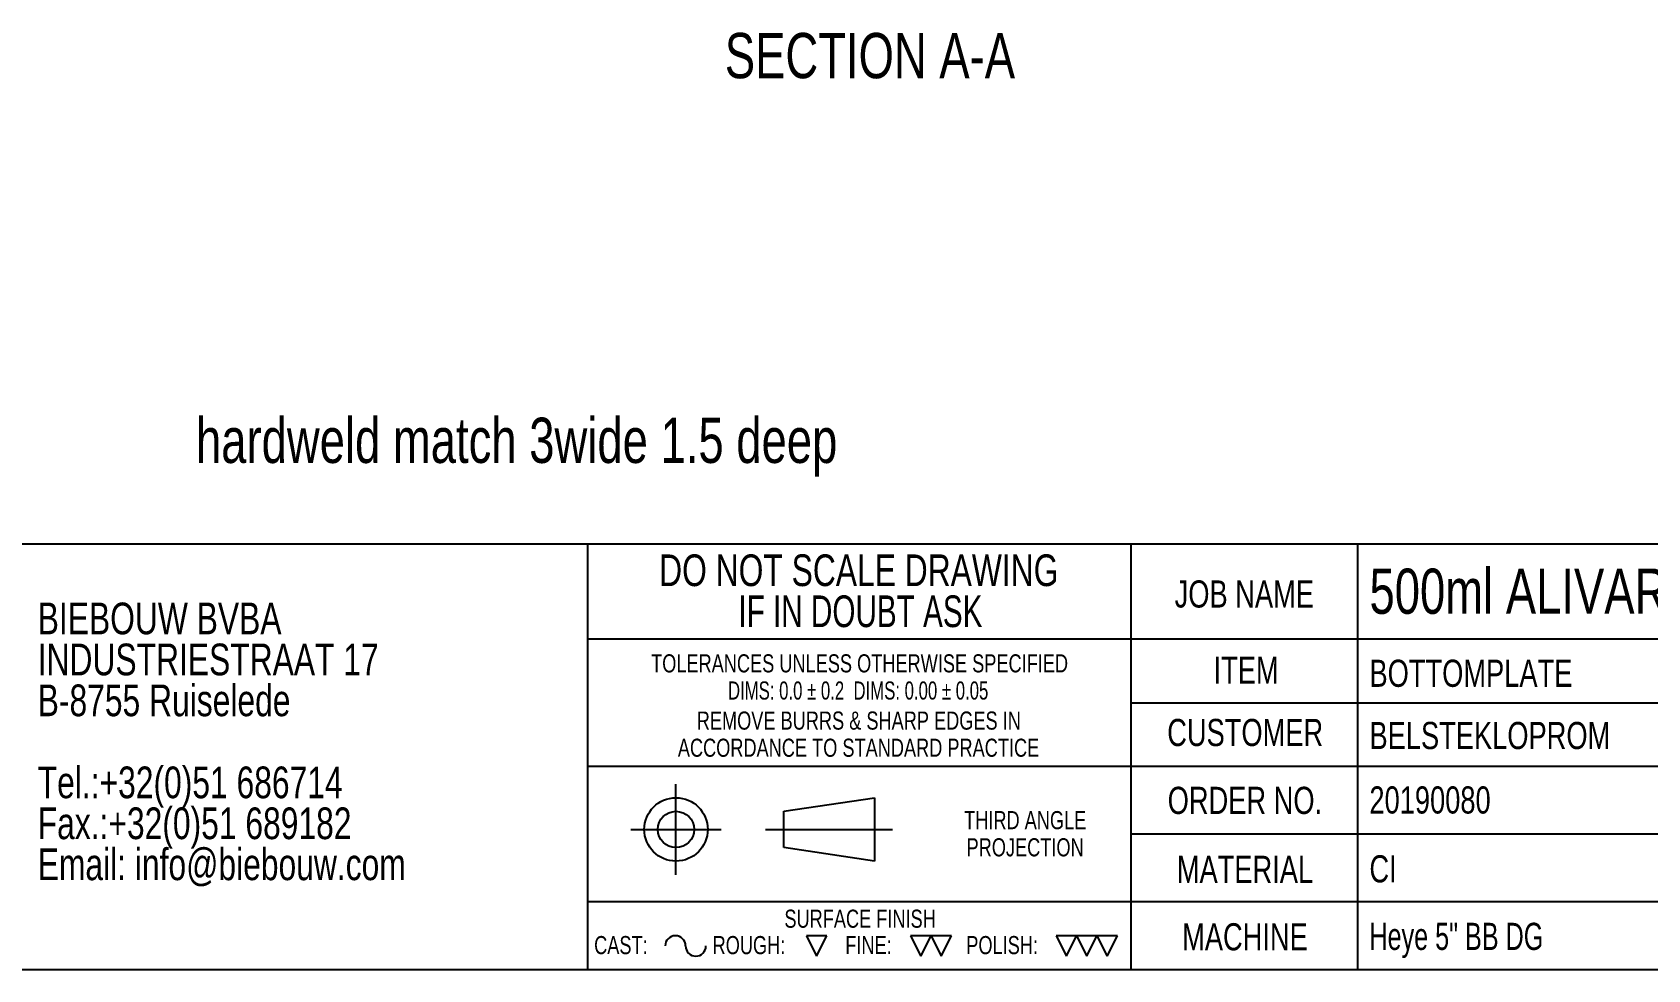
# Model space of a CAD drawing. Header units: millimetres. Extents: x 8 to 3888, y -9869 to 412.
# Drawn here: x 211.7 to 390, y 8 to 111.6 of the extents above; entities that cross this region are included whole.
import ezdxf

# ---------------------------------------------------------------- set-up
doc = ezdxf.new("R2010")
doc.units = ezdxf.units.MM
doc.layers.add('OUTLINE', color=7, linetype='Continuous', lineweight=25)
doc.layers.add('TEXT', color=2, linetype='Continuous')
doc.styles.add('SLDTEXTSTYLE0', font='TXT', dxfattribs={"width": 0.75})
doc.styles.add('SLDTEXTSTYLE1', font='TXT', dxfattribs={"width": 0.691176})
doc.styles.add('SLDTEXTSTYLE2', font='TXT', dxfattribs={"width": 0.7})
doc.styles.add('SLDTEXTSTYLE3', font='TXT', dxfattribs={"width": 0.692308})

# ---------------------------------------------------------------- blocks, each defined once
blk = doc.blocks.new('SW_NOTE_0')
at = {"layer": 'TEXT', "color": 0, "char_height": 3.5, "attachment_point": 1, "style": 'SLDTEXTSTYLE0'}
for s, insert in [('BIEBOUW BVBA', (0, 4.5)), ('INDUSTRIESTRAAT 17', (0, -0.03)), ('B-8755 Ruiselede', (0, -4.55)), ('Tel.:+32(0)51 686714', (0, -13.61)), ('Fax.:+32(0)51 689182', (0, -18.13)), ('Email: info@biebouw.com', (0, -22.66))]:
    blk.add_mtext(s, dxfattribs=dict(at, insert=insert))
blk = doc.blocks.new('SW_NOTE_0_1')
at = {"layer": 'TEXT', "color": 0, "char_height": 2, "attachment_point": 2, "style": 'SLDTEXTSTYLE0'}
for s, insert in [('THIRD ANGLE', (8.34, 2.57)), ('PROJECTION', (8.33, -0.43))]:
    blk.add_mtext(s, dxfattribs=dict(at, insert=insert))
blk = doc.blocks.new('SW_NOTE_0_2')
at = {"layer": 'TEXT', "color": 0, "char_height": 2, "attachment_point": 2, "style": 'SLDTEXTSTYLE0'}
for s, insert in [('REMOVE BURRS & SHARP EDGES IN', (21.78, 2.57)), ('ACCORDANCE TO STANDARD PRACTICE', (21.75, -0.43))]:
    blk.add_mtext(s, dxfattribs=dict(at, insert=insert))
blk = doc.blocks.new('SW_NOTE_0_3')
at = {"layer": 'TEXT', "color": 0, "char_height": 2, "attachment_point": 2}
for s, insert, style in [('TOLERANCES UNLESS OTHERWISE SPECIFIED', (27.09, 2.57), 'SLDTEXTSTYLE0'), ('DIMS: 0.0 ± 0.2  DIMS: 0.00 ± 0.05', (26.93, -0.43), 'SLDTEXTSTYLE1')]:
    blk.add_mtext(s, dxfattribs=dict(at, insert=insert, style=style))
blk = doc.blocks.new('SW_NOTE_0_4')
at = {"layer": 'TEXT', "color": 0, "char_height": 3.5, "attachment_point": 2}
for s, insert, style in [('DO NOT SCALE DRAWING', (28.71, 4.5), 'SLDTEXTSTYLE0'), ('IF IN DOUBT ASK', (28.89, -0.03), 'SLDTEXTSTYLE2')]:
    blk.add_mtext(s, dxfattribs=dict(at, insert=insert, style=style))

msp = doc.modelspace()

# ---------------------------------------------------------------- linework, layer by layer
at = {"layer": 'OUTLINE'}
for p, q in [((586, 55), (183, 55)), ((273, 55), (273, 8)), ((333, 55), (333, 8)), ((358, 55), (358, 8)), ((333, 44.5), (273, 44.5)), ((486, 44.5), (333, 44.5)), ((333, 37.5), (486, 37.5)), ((273, 30.5), (586, 30.5)), ((282.77569, 18.5), (282.77569, 28.5)), ((294.67455, 25.5), (304.67455, 27)), ((304.67455, 27), (304.67455, 20)), ((294.67455, 21.5), (294.67455, 25.5)), ((277.77569, 23.5), (287.77569, 23.5)), ((292.67455, 23.5), (306.67455, 23.5)), ((304.67455, 20), (294.67455, 21.5)), ((333, 23), (486, 23)), ((486, 15.5), (273, 15.5)), ((299.41865, 11.75), (297.16865, 11.75)), ((297.16865, 11.75), (298.29365, 9.5)), ((298.29365, 9.5), (299.41865, 11.75)), ((310.93161, 11.75), (308.68161, 11.75)), ((308.68161, 11.75), (309.80661, 9.5)), ((309.80661, 9.5), (310.93161, 11.75)), ((313.18161, 11.75), (310.93161, 11.75)), ((310.93161, 11.75), (312.05661, 9.5)), ((312.05661, 9.5), (313.18161, 11.75)), ((327, 11.75), (324.75, 11.75)), ((324.75, 11.75), (325.875, 9.5)), ((325.875, 9.5), (327, 11.75)), ((329.25, 11.75), (327, 11.75)), ((327, 11.75), (328.125, 9.5)), ((328.125, 9.5), (329.25, 11.75)), ((331.5, 11.75), (329.25, 11.75)), ((329.25, 11.75), (330.375, 9.5)), ((330.375, 9.5), (331.5, 11.75)), ((586, 8), (8, 8))]:
    msp.add_line(p, q, dxfattribs=at)
for radius in [3.5, 2]:
    msp.add_circle((282.77569, 23.5), radius, dxfattribs=at)
for centre, start, end in [((282.70836, 10.625), 0, 180), ((284.95836, 10.625), 180, 0)]:
    msp.add_arc(centre, 1.125, start, end, dxfattribs=at)

# ---------------------------------------------------------------- block references
at = {"layer": 'TEXT'}
for name, p in [('SW_NOTE_0_4', (274.24686, 49.38226)), ('SW_NOTE_0', (212.31161, 44.05647)), ('SW_NOTE_0_3', (275.95589, 40.27512)), ('SW_NOTE_0_2', (281.1795, 33.95369)), ('SW_NOTE_0_1', (312.98886, 22.95369))]:
    msp.add_blockref(name, p, dxfattribs=at)

# ---------------------------------------------------------------- texts
for s, insert, char_height, attachment_point, style in [('SECTION A-A', (304.18778, 111.48862), 5, 2, 'SLDTEXTSTYLE0'), ('hardweld match 3wide 1.5 deep', (229.78257, 68.98632), 5, 1, 'SLDTEXTSTYLE0'), ('500ml ALIVARIA 1864', (359.33565, 52.31634), 5, 1, 'SLDTEXTSTYLE0'), ('JOB NAME', (345.51943, 51.01097), 3, 2, 'SLDTEXTSTYLE0'), ('ITEM', (345.71839, 42.58459), 3, 2, 'SLDTEXTSTYLE0'), ('BOTTOMPLATE', (359.33565, 42.25126), 3, 1, 'SLDTEXTSTYLE0'), ('CUSTOMER', (345.61526, 35.70858), 3, 2, 'SLDTEXTSTYLE0'), ('BELSTEKLOPROM', (359.33565, 35.37524), 3, 1, 'SLDTEXTSTYLE0'), ('ORDER NO.', (345.58401, 28.20789), 3, 2, 'SLDTEXTSTYLE0'), ('20190080', (359.32857, 28.25372), 3, 1, 'SLDTEXTSTYLE0'), ('MATERIAL', (345.59131, 20.58667), 3, 2, 'SLDTEXTSTYLE0'), ('CI', (359.32857, 20.64458), 3, 1, 'SLDTEXTSTYLE0'), ('SURFACE FINISH', (303.10103, 14.63617), 2, 2, 'SLDTEXTSTYLE0'), ('MACHINE', (345.58922, 13.13696), 3, 2, 'SLDTEXTSTYLE0'), ('Heye 5" BB DG', (359.32857, 13.18279), 3, 1, 'SLDTEXTSTYLE3'), ('CAST:', (273.74145, 11.71938), 2, 1, 'SLDTEXTSTYLE0'), ('ROUGH:', (286.81775, 11.71938), 2, 1, 'SLDTEXTSTYLE0'), ('FINE:', (301.4722, 11.71938), 2, 1, 'SLDTEXTSTYLE0'), ('POLISH:', (314.82446, 11.71938), 2, 1, 'SLDTEXTSTYLE0')]:
    msp.add_mtext(s, dxfattribs=dict(at, insert=insert, char_height=char_height, attachment_point=attachment_point, style=style))

doc.saveas('drawing.dxf')
